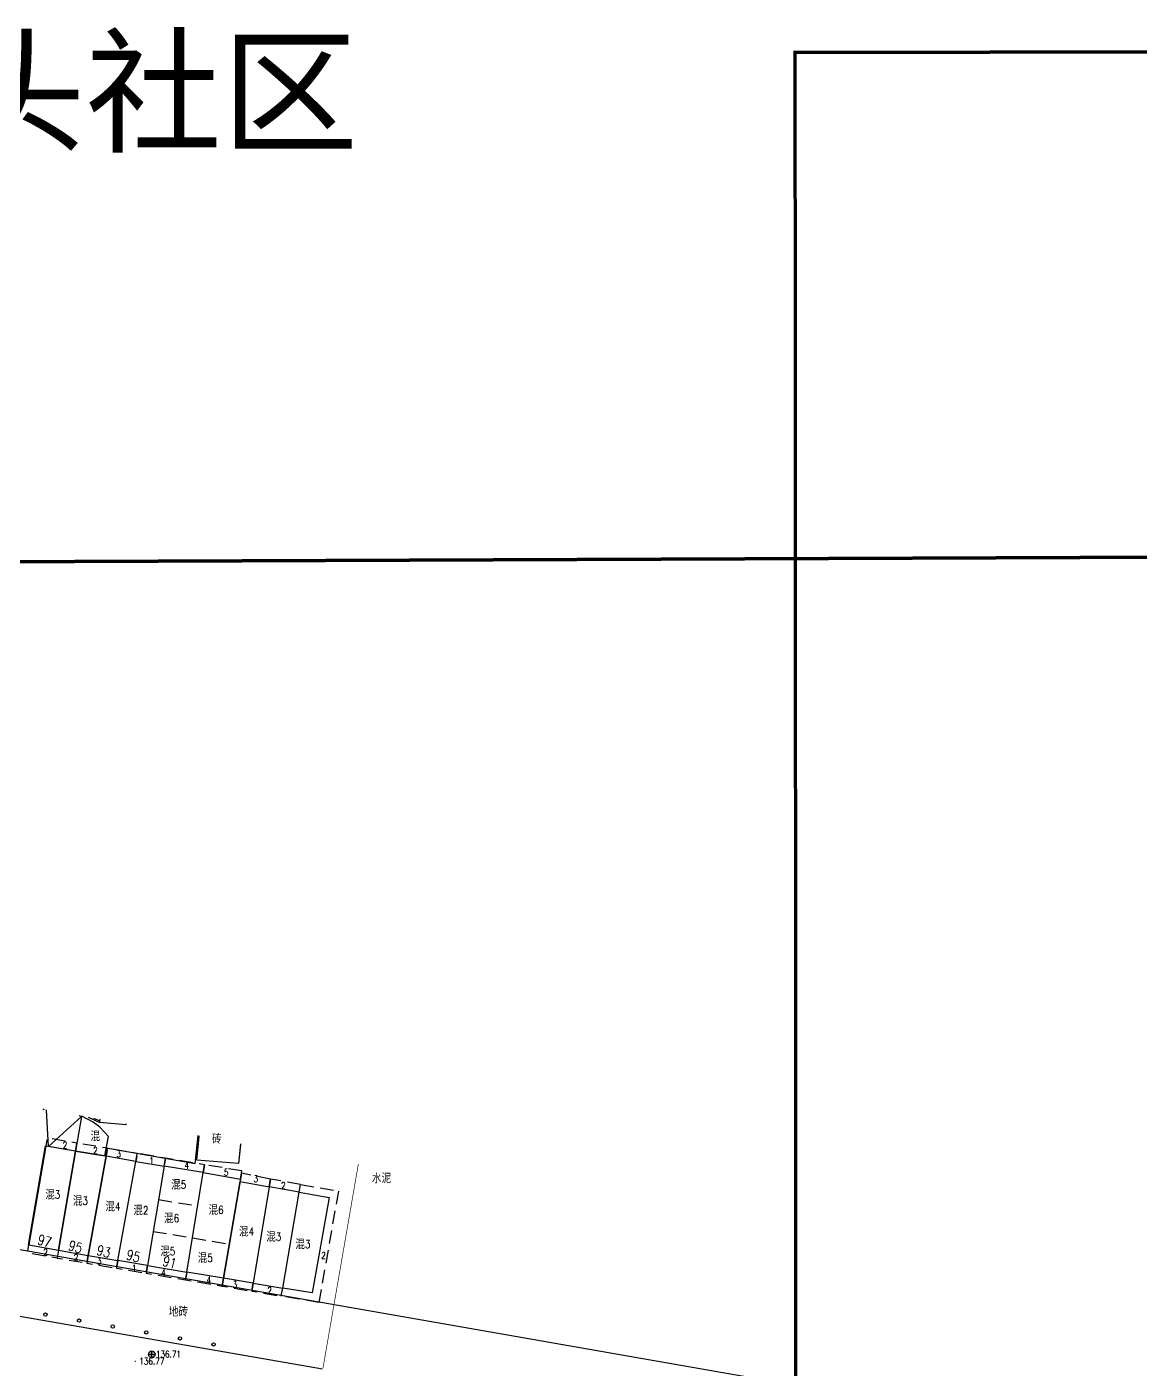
# Model space of a CAD drawing. Extents: x 529262 to 576451, y 2694391 to 2717535.
# Drawn here: x 562816 to 562983.1, y 2710940.6 to 2711141.9 of the extents above; entities that cross this region are included whole.
import ezdxf
from ezdxf.enums import TextEntityAlignment as Align
from ezdxf.xclip import XClip

# ---------------------------------------------------------------- set-up
doc = ezdxf.new("R2010")
doc.units = 0
doc.header["$XCLIPFRAME"] = 0
doc.linetypes.add('X5', pattern=[3, 2, -1])
for name, color, linetype in [('COMPONENT', 8, 'Continuous'), ('DLSS', 4, 'Continuous'), ('DMTZ', 8, 'Continuous'), ('GCD', 8, 'Continuous'), ('GXYZ', 8, 'Continuous'), ('JMD', 8, 'Continuous'), ('PP-COM', 7, 'Continuous'), ('RD-红线', 7, 'Continuous'), ('ZBTZ', 8, 'Continuous'), ('ZJ', 7, 'Continuous'), ('地块名称', 1, 'Continuous')]:
    doc.layers.add(name, color=color, linetype=linetype)
doc.styles.add('HZ', font='rs.shx', dxfattribs={"width": 0.8, "bigfont": 'hztxt.shx'})
doc.styles.add('STYLE1', font='simhei.ttf')
doc.styles.add('宋体', font='', dxfattribs={"width": 0.75})
doc.styles.get('宋体').set_extended_font_data('SimSun')
doc.linetypes.add('10422', pattern='A,0.75,[150,AAA.SHX,S=0.5,R=0,X=0,Y=0.5],1.5,[177,AAA.SHX,S=1,R=0,X=0,Y=0.4],0.75', length=3)

# ---------------------------------------------------------------- blocks, each defined once
blk = doc.blocks.new('A$C19FD0107')
at = {"layer": 'RD-红线', "color": 8}
blk.add_lwpolyline([(-8002.67, 16536.29), (-8404.52, 16606.61)], dxfattribs=at)
blk = doc.blocks.new('GC200')
at = {"linetype": 'Continuous', "const_width": 0.2, "flags": 128}
blk.add_lwpolyline([(-0.1, 0, 1), (0.1, 0, 1)], format="xyb", close=True, dxfattribs=at)
blk = doc.blocks.new('gc170')
at = {"color": 8, "linetype": 'Continuous'}
blk.add_circle((0, 0), 0.5, dxfattribs=at)
blk = doc.blocks.new('gcbj0102')
for p, q in [((-1, 0), (1, 0)), ((0, -1), (0, 1))]:
    blk.add_line(p, q)
blk.add_circle((0, 0), 1)

msp = doc.modelspace()

# ---------------------------------------------------------------- linework, layer by layer
at = {"const_width": 0.5}
for points in [[(563084.122, 2711138.263), (562931.285, 2711138.054), (562931.608, 2710566.673), (563463.398, 2710566.758), (563463.263, 2710638.911), (563709.007, 2710638.866), (563708.877, 2711077.419), (563083.998, 2711074.669), (563084.122, 2711138.263)], [(562598.829, 2711123.986), (562446.582, 2711123.874), (562446.587, 2710552.781), (562978.372, 2710552.956), (562978.226, 2710625.113), (563223.964, 2710625.037), (563223.849, 2711063.295), (562599.05, 2711060.81), (562598.829, 2711123.986)]]:
    msp.add_lwpolyline(points, dxfattribs=at)
at = {"layer": 'DLSS', "linetype": 'Continuous', "const_width": 0.1}
for points in [[(562864.998, 2710966.9), (562865.599, 2710970.369)], [(562865.599, 2710970.369), (562865.762, 2710971.307)], [(562860.458, 2710940.724), (562864.998, 2710966.9)]]:
    msp.add_lwpolyline(points, dxfattribs=at)
at = {"layer": 'DMTZ', "linetype": '10422', "flags": 128}
for points in [[(562841.285, 2710971.417), (562841.727, 2710975.607)], [(562827.931, 2710973.739), (562841.285, 2710971.417)], [(562827.931, 2710973.739), (562841.285, 2710971.417)], [(562860.368, 2710940.586), (562814.97, 2710948.474)]]:
    msp.add_lwpolyline(points, dxfattribs=at)
at = {"layer": 'DMTZ', "linetype": '10422', "elevation": 136.653, "flags": 128}
msp.add_lwpolyline([(562816.291, 2710959.206), (562818.808, 2710974.039)], dxfattribs=at)
msp.add_lwpolyline([(562816.291, 2710959.206), (562818.808, 2710974.039)], dxfattribs=at)
at = {"layer": 'JMD', "linetype": 'Continuous'}
msp.add_line((562824.246, 2710978.473), (562819.287, 2710973.952), dxfattribs=at)
msp.add_line((562824.246, 2710978.473), (562819.287, 2710973.952), dxfattribs=at)
at = {"layer": 'JMD', "linetype": 'X5', "flags": 128}
for points, elevation in [([(562818.568, 2710979.508), (562818.554, 2710979.463), (562818.411, 2710979.535)], 135.103), ([(562832.382, 2710971.732), (562832.59, 2710972.929), (562828.138, 2710973.685), (562827.936, 2710972.486)], -970.242), ([(562832.382, 2710971.732), (562832.59, 2710972.929), (562828.138, 2710973.685), (562827.936, 2710972.486)], -970.242), ([(562829.677, 2710956.841), (562829.455, 2710955.727), (562833.92, 2710954.966), (562834.117, 2710956.129)], -970.242), ([(562829.677, 2710956.841), (562829.455, 2710955.727), (562833.92, 2710954.966), (562834.117, 2710956.129)], -970.242), ([(562845.52, 2710954.187), (562845.323, 2710953.028), (562849.763, 2710952.273), (562849.962, 2710953.447)], 137.431), ([(562845.52, 2710954.187), (562845.323, 2710953.028), (562849.763, 2710952.273), (562849.962, 2710953.447)], 137.431), ([(562849.962, 2710953.447), (562849.763, 2710952.273), (562854.197, 2710951.519), (562854.418, 2710952.696)], 137.431), ([(562849.962, 2710953.447), (562849.763, 2710952.273), (562854.197, 2710951.519), (562854.418, 2710952.696)], 137.431)]:
    msp.add_lwpolyline(points, dxfattribs=dict(at, elevation=elevation))
at = {"layer": 'JMD', "linetype": 'Continuous', "flags": 128}
for points, elevation in [([(562823.83, 2710978.593), (562824.246, 2710978.473), (562823.311, 2710973.27), (562819.287, 2710973.952), (562818.982, 2710979.436)], 135.168), ([(562823.83, 2710978.593), (562824.246, 2710978.473), (562823.311, 2710973.27), (562819.287, 2710973.952), (562818.982, 2710979.436)], 135.168), ([(562848.073, 2710974.215), (562847.777, 2710971.424), (562841.51, 2710971.92), (562841.89, 2710975.571)], 137.316), ([(562848.09, 2710974.378), (562847.777, 2710971.424), (562841.51, 2710971.92), (562841.878, 2710975.457)], 137.316)]:
    msp.add_lwpolyline(points, dxfattribs=dict(at, elevation=elevation))
for points, elevation in [([(562827.722, 2710972.548), (562828.295, 2710975.47), (562826.984, 2710976.852), (562825.996, 2710977.629), (562824.291, 2710978.526), (562824.246, 2710978.473), (562823.311, 2710973.27)], -969.856), ([(562827.722, 2710972.548), (562828.295, 2710975.47), (562826.984, 2710976.852), (562825.996, 2710977.629), (562824.291, 2710978.526), (562824.246, 2710978.473), (562823.311, 2710973.27)], -969.856), ([(562820.791, 2710958.402), (562823.311, 2710973.27), (562818.855, 2710974.025), (562816.341, 2710959.206)], -972.562), ([(562820.791, 2710958.402), (562823.311, 2710973.27), (562818.855, 2710974.025), (562816.341, 2710959.206)], -972.562), ([(562829.677, 2710956.841), (562832.382, 2710971.732), (562827.936, 2710972.486), (562825.234, 2710957.621)], -970.242), ([(562829.677, 2710956.841), (562832.382, 2710971.732), (562827.936, 2710972.486), (562825.234, 2710957.621)], -970.242), ([(562829.677, 2710956.841), (562832.382, 2710971.732), (562836.651, 2710971.022), (562834.117, 2710956.129)], -970.242), ([(562829.677, 2710956.841), (562832.382, 2710971.732), (562836.651, 2710971.022), (562834.117, 2710956.129)], -970.242), ([(562845.52, 2710954.187), (562840.048, 2710955.111), (562842.487, 2710970.04), (562848.068, 2710969.073)], 137.431), ([(562845.52, 2710954.187), (562840.048, 2710955.111), (562842.487, 2710970.04), (562848.068, 2710969.073)], 137.431), ([(562845.52, 2710954.187), (562848.009, 2710968.725), (562852.407, 2710967.927), (562849.962, 2710953.447)], 137.431), ([(562845.52, 2710954.187), (562848.009, 2710968.725), (562852.407, 2710967.927), (562849.962, 2710953.447)], 137.431), ([(562856.9, 2710967.11), (562852.407, 2710967.927), (562849.962, 2710953.447), (562854.418, 2710952.696)], 137.472), ([(562856.9, 2710967.11), (562852.407, 2710967.927), (562849.962, 2710953.447), (562854.418, 2710952.696)], 137.472), ([(562858.857, 2710951.987), (562854.418, 2710952.696), (562856.9, 2710967.11), (562861.378, 2710966.296)], 137.472), ([(562858.857, 2710951.987), (562854.418, 2710952.696), (562856.9, 2710967.11), (562861.378, 2710966.296)], 137.472)]:
    msp.add_lwpolyline(points, close=True, dxfattribs=dict(at, elevation=elevation))
for points in [[(562825.226, 2710978.351), (562826.965, 2710977.576)], [(562826.032, 2710978.211), (562826.983, 2710977.787)]]:
    msp.add_lwpolyline(points, dxfattribs=at)
at = {"layer": 'JMD', "linetype": 'Continuous'}
msp.add_lwpolyline([(562830.887, 2710977.367), (562830.871, 2710977.193), (562826.966, 2710977.576), (562827.005, 2710978.042)], dxfattribs=at)
at = {"layer": 'JMD', "linetype": 'X5', "flags": 128}
for points in [[(562823.311, 2710973.27), (562823.52, 2710974.482), (562819.063, 2710975.252), (562818.855, 2710974.025)], [(562823.311, 2710973.27), (562823.52, 2710974.482), (562819.063, 2710975.252), (562818.855, 2710974.025)], [(562827.936, 2710972.486), (562828.138, 2710973.685), (562823.52, 2710974.482), (562823.311, 2710973.27)], [(562827.936, 2710972.486), (562828.138, 2710973.685), (562823.52, 2710974.482), (562823.311, 2710973.27)], [(562836.651, 2710971.022), (562836.854, 2710972.188), (562832.59, 2710972.929), (562832.382, 2710971.732)], [(562836.651, 2710971.022), (562836.854, 2710972.188), (562832.59, 2710972.929), (562832.382, 2710971.732)], [(562842.487, 2710970.04), (562842.688, 2710971.229), (562836.854, 2710972.188), (562836.651, 2710971.022)], [(562842.487, 2710970.04), (562842.688, 2710971.229), (562836.854, 2710972.188), (562836.651, 2710971.022)], [(562835.797, 2710966.002), (562841.671, 2710965.042)], [(562835.797, 2710966.002), (562841.671, 2710965.042)], [(562834.986, 2710961.234), (562840.891, 2710960.269)], [(562834.986, 2710961.234), (562840.891, 2710960.269)], [(562840.891, 2710960.269), (562846.4, 2710959.326)], [(562840.891, 2710960.269), (562846.4, 2710959.326)], [(562820.791, 2710958.402), (562820.593, 2710957.232), (562816.135, 2710957.99), (562816.341, 2710959.206)], [(562820.791, 2710958.402), (562820.593, 2710957.232), (562816.135, 2710957.99), (562816.341, 2710959.206)], [(562820.791, 2710958.402), (562820.593, 2710957.232), (562825.04, 2710956.476), (562825.234, 2710957.621)], [(562820.791, 2710958.402), (562820.593, 2710957.232), (562825.04, 2710956.476), (562825.234, 2710957.621)], [(562825.234, 2710957.621), (562825.04, 2710956.476), (562829.455, 2710955.727), (562829.677, 2710956.841)], [(562825.234, 2710957.621), (562825.04, 2710956.476), (562829.455, 2710955.727), (562829.677, 2710956.841)], [(562834.117, 2710956.129), (562833.92, 2710954.966), (562839.843, 2710953.96), (562840.048, 2710955.111)], [(562834.117, 2710956.129), (562833.92, 2710954.966), (562839.843, 2710953.96), (562840.048, 2710955.111)], [(562840.048, 2710955.111), (562839.843, 2710953.96), (562845.323, 2710953.028), (562845.52, 2710954.187)], [(562840.048, 2710955.111), (562839.843, 2710953.96), (562845.323, 2710953.028), (562845.52, 2710954.187)]]:
    msp.add_lwpolyline(points, dxfattribs=at)
at = {"layer": 'JMD', "linetype": 'Continuous', "flags": 128}
for points in [[(562825.234, 2710957.621), (562827.936, 2710972.486), (562823.311, 2710973.27), (562820.791, 2710958.402)], [(562825.234, 2710957.621), (562827.936, 2710972.486), (562823.311, 2710973.27), (562820.791, 2710958.402)], [(562840.048, 2710955.111), (562842.487, 2710970.04), (562836.651, 2710971.022), (562834.117, 2710956.129)], [(562840.048, 2710955.111), (562842.487, 2710970.04), (562836.651, 2710971.022), (562834.117, 2710956.129)]]:
    msp.add_lwpolyline(points, close=True, dxfattribs=at)
at = {"layer": 'JMD', "linetype": 'X5'}
for points, elevation in [([(562848.068, 2710969.073), (562848.275, 2710970.286), (562842.688, 2710971.229), (562842.487, 2710970.04)], 137.431), ([(562848.068, 2710969.073), (562848.275, 2710970.286), (562842.688, 2710971.229), (562842.487, 2710970.04)], 137.431), ([(562852.407, 2710967.927), (562852.603, 2710969.084), (562848.215, 2710969.938), (562848.009, 2710968.725)], 137.431), ([(562852.407, 2710967.927), (562852.603, 2710969.084), (562848.215, 2710969.938), (562848.009, 2710968.725)], 137.431), ([(562856.9, 2710967.11), (562857.102, 2710968.284), (562852.603, 2710969.084), (562852.407, 2710967.927)], 137.472), ([(562856.9, 2710967.11), (562857.102, 2710968.284), (562852.603, 2710969.084), (562852.407, 2710967.927)], 137.472), ([(562856.9, 2710967.11), (562857.102, 2710968.284), (562862.763, 2710967.276), (562859.836, 2710950.56), (562854.197, 2710951.519), (562854.418, 2710952.696)], 137.472), ([(562856.9, 2710967.11), (562857.102, 2710968.284), (562862.763, 2710967.276), (562859.836, 2710950.56), (562854.197, 2710951.519), (562854.418, 2710952.696)], 137.472)]:
    msp.add_lwpolyline(points, dxfattribs=dict(at, elevation=elevation))

# ---------------------------------------------------------------- block references
at = {"layer": 'COMPONENT', "linetype": 'Continuous', "xscale": 0.5, "yscale": 0.5}
msp.add_blockref('gcbj0102', (562834.791, 2710942.79), dxfattribs=at)
at = {"layer": 'GCD', "linetype": 'Continuous'}
ref = msp.add_blockref('GC200', (562832.295, 2710941.759, 136.765), dxfattribs=dict(at, xscale=0.5, yscale=0.5, zscale=0.5))
ref.add_attrib('height', '136.77', dxfattribs={"linetype": 'Continuous', "height": 1, "style": 'HZ', "width": 0.8}).set_placement((562832.895, 2710941.759, 136.765), align=Align.MIDDLE_LEFT)
ref = msp.add_blockref('GC200', (562834.791, 2710942.8, 136.713), dxfattribs=dict(at, xscale=0.5, yscale=0.5, zscale=0.5))
ref.add_attrib('height', '136.71', dxfattribs={"linetype": 'Continuous', "height": 1, "style": 'HZ', "width": 0.8}).set_placement((562835.391, 2710942.8, 136.713), align=Align.MIDDLE_LEFT)
at = {"layer": 'PP-COM'}
ref = msp.add_blockref('A$C19FD0107', (570997.993, 2694390.603), dxfattribs=at)
XClip(ref).set_block_clipping_path([(-9366.4383134884, 14428.6043910822), (-3328.4480743363, 17452.7484863754)])
at = {"layer": 'ZBTZ', "linetype": 'Continuous', "xscale": 0.4999999999659023, "yscale": 0.4999999999659023, "zscale": 0.4999999999659023, "rotation": 349.9729800095257}
for p in [(562818.815, 2710948.747), (562818.815, 2710948.747), (562823.861, 2710947.855), (562823.861, 2710947.855), (562828.908, 2710946.962), (562828.908, 2710946.962), (562833.955, 2710946.07), (562833.955, 2710946.07), (562839.001, 2710945.178), (562839.001, 2710945.178), (562844.048, 2710944.285), (562844.048, 2710944.285)]:
    msp.add_blockref('gc170', p, dxfattribs=at)

# ---------------------------------------------------------------- texts
at = {"layer": 'GXYZ', "linetype": 'Continuous', "style": '宋体'}
msp.add_text('污', height=0.5, dxfattribs=at).set_placement((562834.791, 2710942.784), align=Align.MIDDLE)
at = {"layer": 'JMD', "linetype": 'Continuous', "style": 'HZ', "width": 0.8}
for s, p in [('混', (562827.023, 2710975.513)), ('混', (562827.023, 2710975.513)), ('砖', (562845.245, 2710975.099)), ('砖', (562845.245, 2710975.099)), ('混', (562839.113, 2710968.24)), ('混', (562839.113, 2710968.24)), ('混', (562820.227, 2710966.748)), ('混', (562820.227, 2710966.748)), ('混', (562824.373, 2710965.815)), ('混', (562824.373, 2710965.815)), ('混', (562829.253, 2710964.978)), ('混', (562829.253, 2710964.978)), ('混', (562833.442, 2710964.386)), ('混', (562833.442, 2710964.386)), ('混', (562844.73, 2710964.451)), ('混', (562844.73, 2710964.451)), ('混', (562838.051, 2710963.203)), ('混', (562838.051, 2710963.203)), ('混', (562849.299, 2710961.206)), ('混', (562849.299, 2710961.206)), ('混', (562853.389, 2710960.425)), ('混', (562853.389, 2710960.425)), ('混', (562837.487, 2710958.251)), ('混', (562837.487, 2710958.251)), ('混', (562857.753, 2710959.316)), ('混', (562857.753, 2710959.316)), ('混', (562843.105, 2710957.253)), ('混', (562843.105, 2710957.253))]:
    msp.add_text(s, height=1.5, dxfattribs=at).set_placement(p, align=Align.MIDDLE_RIGHT)
for s, p in [('5', (562839.113, 2710968.24)), ('5', (562839.113, 2710968.24)), ('3', (562820.227, 2710966.748)), ('3', (562820.227, 2710966.748)), ('3', (562824.373, 2710965.815)), ('3', (562824.373, 2710965.815)), ('4', (562829.253, 2710964.978)), ('4', (562829.253, 2710964.978)), ('2', (562833.442, 2710964.386)), ('2', (562833.442, 2710964.386)), ('6', (562844.73, 2710964.451)), ('6', (562844.73, 2710964.451)), ('6', (562838.051, 2710963.203)), ('6', (562838.051, 2710963.203)), ('4', (562849.299, 2710961.206)), ('4', (562849.299, 2710961.206)), ('3', (562853.389, 2710960.425)), ('3', (562853.389, 2710960.425)), ('5', (562837.487, 2710958.251)), ('5', (562837.487, 2710958.251)), ('3', (562857.753, 2710959.316)), ('3', (562857.753, 2710959.316)), ('5', (562843.105, 2710957.253)), ('5', (562843.105, 2710957.253))]:
    msp.add_text(s, height=1.2, dxfattribs=at).set_placement(p, align=Align.MIDDLE_LEFT)
at = {"layer": 'ZJ', "color": 8, "linetype": 'Continuous', "style": 'HZ', "width": 0.8}
for s, height, p in [('2', 1, (562821.755, 2710974.171)), ('2', 1, (562821.755, 2710974.171)), ('2', 1, (562826.318, 2710973.363)), ('2', 1, (562826.318, 2710973.363)), ('3', 1, (562829.808, 2710972.844)), ('3', 1, (562829.808, 2710972.844)), ('1', 1, (562834.743, 2710971.804)), ('1', 1, (562834.743, 2710971.804)), ('4', 1, (562840.005, 2710971.111)), ('4', 1, (562840.005, 2710971.111)), ('5', 1, (562845.932, 2710970.098)), ('5', 1, (562845.932, 2710970.098)), ('3', 1, (562850.381, 2710969.12)), ('3', 1, (562850.381, 2710969.12)), ('2', 1, (562854.508, 2710968.11)), ('2', 1, (562854.508, 2710968.11)), ('水泥', 1.5, (562869.242, 2710969.28)), ('水泥', 1.5, (562869.242, 2710969.28)), ('2', 1, (562818.844, 2710958.106)), ('2', 1, (562818.844, 2710958.106)), ('2', 1, (562823.406, 2710957.297)), ('2', 1, (562823.406, 2710957.297)), ('3', 1, (562826.897, 2710956.778)), ('3', 1, (562826.897, 2710956.778)), ('1', 1, (562832.142, 2710955.699)), ('1', 1, (562832.142, 2710955.699)), ('2', 1, (562860.543, 2710957.633)), ('2', 1, (562860.543, 2710957.633)), ('4', 1, (562836.512, 2710955.045)), ('4', 1, (562836.512, 2710955.045)), ('4', 1, (562843.318, 2710953.946)), ('4', 1, (562843.318, 2710953.946)), ('3', 1, (562847.245, 2710953.253)), ('3', 1, (562847.245, 2710953.253)), ('2', 1, (562852.451, 2710952.347)), ('2', 1, (562852.451, 2710952.347)), ('地砖', 1.5, (562838.762, 2710949.251))]:
    msp.add_text(s, height=height, dxfattribs=at).set_placement(p, align=Align.MIDDLE)
for s, p in [('97', (562818.693, 2710959.796)), ('97', (562818.693, 2710959.796)), ('95', (562823.316, 2710958.904)), ('95', (562823.316, 2710958.904)), ('93', (562827.562, 2710958.228)), ('93', (562827.562, 2710958.228)), ('95', (562832.005, 2710957.537)), ('95', (562832.005, 2710957.537)), ('91', (562837.464, 2710956.584)), ('91', (562837.464, 2710956.584))]:
    msp.add_text(s, height=1.5, rotation=345.01092, dxfattribs=at).set_placement(p, align=Align.MIDDLE)
at = {"layer": '地块名称', "color": 1, "style": 'STYLE1'}
msp.add_text('江头社区', height=15, dxfattribs=at).set_placement((562783.917, 2711124.644))

doc.saveas('drawing.dxf')
